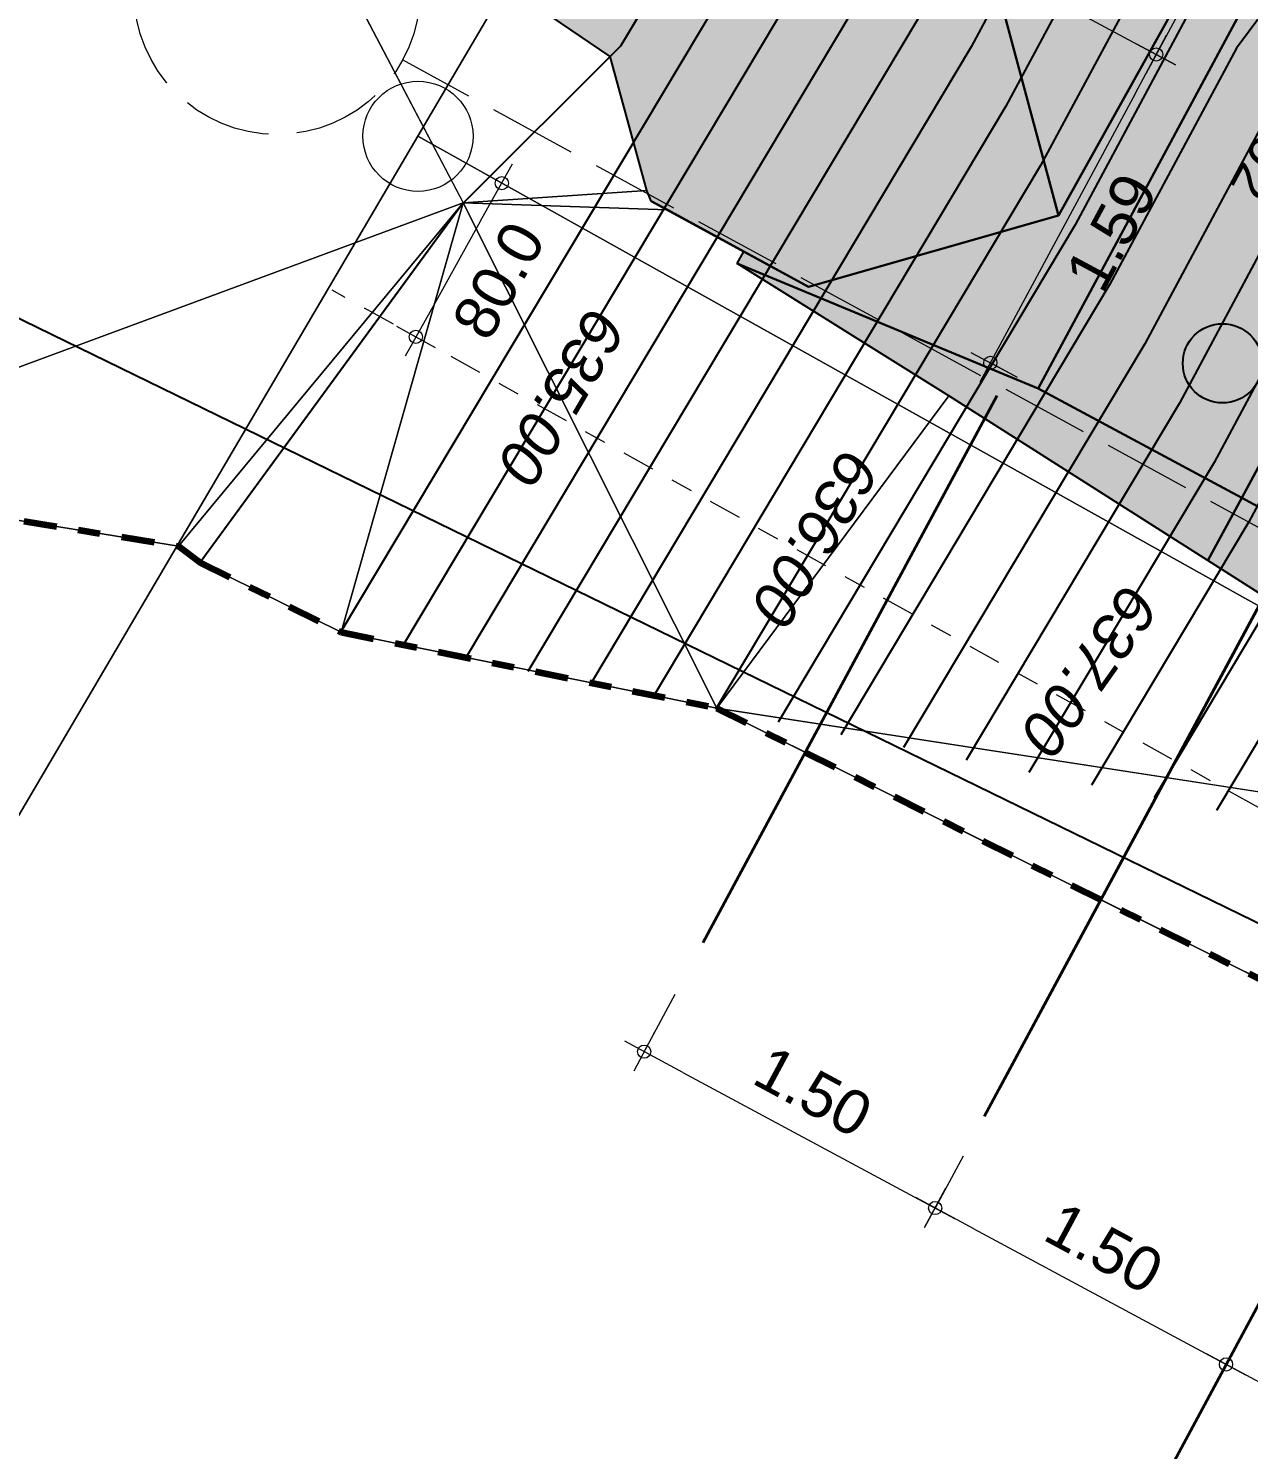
# Model space of a CAD drawing. Header units: metres. Extents: x 2711799 to 2711985, y 1236908 to 1237087.
# Drawn here: x 2711904.52 to 2711910.06, y 1237001.93 to 1237008.38 of the extents above; entities that cross this region are included whole.
import ezdxf

# ---------------------------------------------------------------- set-up
doc = ezdxf.new("R2010")
doc.units = ezdxf.units.M
doc.header["$PDMODE"] = 2
doc.header["$PDSIZE"] = -2
for name, pattern in [('ALL_S25', [0.53, 0.4, -0.13]), ('AUSGEZOGEN', [0]), ('PUNKT2_S9', [0.35, 0.15, -0.1, 0, -0.1])]:
    doc.linetypes.add(name, pattern=pattern)
doc.layers.add('000_TEDA_Konstruktion_1', color=6, linetype='Continuous', plot=False)
for name, color, linetype, lineweight in [('XR$1$STANDARD_1', 7, 'AUSGEZOGEN', 13), ('XR$12$STANDARD_1', 7, 'AUSGEZOGEN', 13), ('XR$5$Fuellflaeche', 7, 'AUSGEZOGEN', 25), ('XR$5$Vermassung Details', 7, 'AUSGEZOGEN', 18), ('XR$6$Betonierfugen', 7, 'AUSGEZOGEN', 25), ('XR$6$STANDARD_1', 7, 'AUSGEZOGEN', 13), ('XR$6$Vermassung Decke', 7, 'AUSGEZOGEN', 18), ('XR$8$STANDARD_1', 7, 'AUSGEZOGEN', 13)]:
    doc.layers.add(name, color=color, linetype=linetype, lineweight=lineweight)
for name, color, linetype in [('XR$3$S00_Schraffuren Bauteilschraffuren', 7, 'AUSGEZOGEN'), ('XR$3$V02_Raumstempel', 7, 'AUSGEZOGEN'), ('XR$3$V10_Achsen', 7, 'AUSGEZOGEN'), ('XR$4$E21_Stützen', 7, 'AUSGEZOGEN'), ('XR$4$E42_Aussendämmung', 7, 'AUSGEZOGEN'), ('XR$4$M61_Mobiliar', 7, 'AUSGEZOGEN')]:
    doc.layers.add(name, color=color, linetype=linetype)
doc.styles.add('ARIAL', font='arial.ttf')
doc.dimstyles.new('DIMSTYLE_4', dxfattribs={"dimtxt": 0.2, "dimasz": 0.2, "dimexe": 0, "dimexo": 0, "dimgap": 0.1, "dimtad": 2, "dimdec": 1, "dimlfac": 100, "dimrnd": 0.5, "dimzin": 4, "dimdsep": 46, "dimtxsty": 'ARIAL', "dimblk1": 'ALL_ML_KREIS', "dimblk2": 'ALL_ML_KREIS', "dimsah": 1, "dimcen": 0, "dimclrd": 7, "dimclre": 7, "dimclrt": 7, "dimadec": 0, "dimazin": 0, "dimtfac": 1, "dimtdec": 0, "dimtix": 1, "dimtmove": 2, "dimatfit": 3, "dimfxl": 0, "dimtzin": 0, "dimlwd": 0, "dimlwe": 18, "dimarcsym": 0})
doc.dimstyles.new('DIMSTYLE_6', dxfattribs={"dimtxt": 0.2, "dimasz": 0.2, "dimexe": 0, "dimexo": 0, "dimgap": 0.1, "dimtad": 2, "dimrnd": 0.005, "dimzin": 4, "dimdsep": 46, "dimtxsty": 'ARIAL', "dimblk1": 'ALL_ML_KREIS', "dimblk2": 'ALL_ML_KREIS', "dimsah": 1, "dimcen": 0, "dimclrd": 7, "dimclre": 7, "dimclrt": 7, "dimadec": 0, "dimazin": 0, "dimtfac": 1, "dimtdec": 0, "dimtix": 1, "dimtmove": 2, "dimatfit": 3, "dimfxl": 0, "dimtzin": 0, "dimlwd": 0, "dimlwe": 18, "dimarcsym": 0})

# ---------------------------------------------------------------- blocks, each defined once
blk = doc.blocks.new('COMPLEXOBJECT_0')
at = {"layer": 'XR$1$STANDARD_1', "color": 7, "linetype": 'AUSGEZOGEN', "lineweight": 13, "transparency": 33554687}
for points, invisible_edges in [([(46.6739, 7.5108, -1.3266), (20.6477, 30.5331, -1.3266), (46.7664, 4.4497, -1.3266)], 3), ([(46.7664, 4.4497, -1.3266), (20.6477, 30.5331, -1.3266), (47.2711, 2.7839, -1.3266)], 3), ([(47.2711, 2.7839, -1.3266), (20.6477, 30.5331, -1.3266), (47.2944, 2.0702, -1.3266)], 3), ([(47.2944, 2.0702, -1.3266), (20.6477, 30.5331, -1.3266), (47.276, 1.9483, -1.3266)], 3), ([(47.276, 1.9483, -1.3266), (20.6477, 30.5331, -1.3266), (47.951, 0, -1.3266)], 3), ([(47.951, 0, -1.3266), (20.6477, 30.5331, -1.3266), (35.4227, 0.3852, -1.3266)], 3), ([(45.1626, 6.6581, 4.6335), (45.6839, 7.5108, 5.2734), (46.7664, 4.4497, 3.0734)], 12), ([(45.1203, 6.0965, 4.2219), (45.1626, 6.6581, 4.6335), (45.0183, 4.705, 3.2023)], 2), ([(46.7664, 4.4497, 3.0734), (45.0183, 4.705, 3.2023), (45.1626, 6.6581, 4.6335)], 14), ([(45.0183, 4.705, 3.2023), (46.7664, 4.4497, 3.0734), (44.9446, 3.5753, 2.4651)], 2), ([(44.9446, 3.5753, 2.4651), (46.7664, 4.4497, 3.0734), (45.2918, 2.3481, 1.6734)], 13), ([(44.8822, 3.5761, 2.4643), (44.9446, 3.5753, 2.4651), (44.8796, 3.1803, 2.2065)], 2), ([(45.2918, 2.3481, 1.6734), (44.8796, 3.1803, 2.2065), (44.9446, 3.5753, 2.4651)], 14), ([(44.3298, 2.0516, 1.6295), (45.2918, 2.3481, 1.6734), (44.39, 2.6213, 1.6734)], 1), ([(45.2918, 2.3481, 1.6734), (44.3298, 2.0516, 1.6295), (43.7886, 0.128, 1.4734)], 3), ([(47.951, 0, -1.3266), (35.4227, 0.3852, -1.3266), (43.7886, 0.128, 1.4734)], 14), ([(43.7886, 0.128, 1.4734), (47.951, 0, 1.5132), (47.951, 0, -1.3266)], 12)]:
    blk.add_3dface(points, dxfattribs=dict(at, invisible_edges=invisible_edges))
for points in [[(46.6739, 7.5108, 5.2734), (46.7664, 4.4497, 3.0734), (45.6839, 7.5108, 5.2734)], [(46.6739, 7.5108, 5.2734), (46.6739, 7.5108, -1.3266), (46.7664, 4.4497, -1.3266), (46.7664, 4.4497, 3.0734)], [(46.7664, 4.4497, 3.0734), (47.2711, 2.7839, 1.8734), (45.2918, 2.3481, 1.6734)], [(46.7664, 4.4497, 3.0734), (46.7664, 4.4497, -1.3266), (47.2711, 2.7839, -1.3266), (47.2711, 2.7839, 1.8734)], [(45.2918, 2.3481, 1.6734), (44.8471, 3.0568, 2.1181), (44.8791, 3.0968, 2.1488), (44.8796, 3.1803, 2.2065)], [(45.2918, 2.3481, 1.6734), (44.39, 2.6213, 1.6734), (44.8471, 3.0568, 2.1181)], [(47.2711, 2.7839, 1.8734), (47.2944, 2.0702, 1.6734), (45.2918, 2.3481, 1.6734)], [(47.2711, 2.7839, 1.8734), (47.2711, 2.7839, -1.3266), (47.2944, 2.0702, -1.3266), (47.2944, 2.0702, 1.6734)], [(47.951, 0, 1.5132), (43.7886, 0.128, 1.4734), (45.2918, 2.3481, 1.6734)], [(47.276, 1.9483, 1.5656), (47.951, 0, 1.5132), (45.2918, 2.3481, 1.6734)], [(47.2944, 2.0702, 1.6734), (47.276, 1.9483, 1.5656), (45.2918, 2.3481, 1.6734)], [(47.2944, 2.0702, 1.6734), (47.2944, 2.0702, -1.3266), (47.276, 1.9483, -1.3266), (47.276, 1.9483, 1.5656)], [(47.276, 1.9483, 1.5656), (47.276, 1.9483, -1.3266), (47.951, 0, -1.3266), (47.951, 0, 1.5132)]]:
    blk.add_3dface(points, dxfattribs=at)
blk = doc.blocks.new('COMPLEXOBJECT_52')
at = {"layer": 'XR$1$STANDARD_1', "color": 254, "linetype": 'AUSGEZOGEN', "lineweight": 25, "transparency": 33554687, "invisible_edges": 2}
blk.add_3dface([(44.7974, 6.097, 0.9934), (40.1674, 6.097, 0.9934), (44.7974, 10.297, 0.9094)], dxfattribs=at)
blk = doc.blocks.new('COMPLEXOBJECT_54')
at = {"layer": 'XR$1$STANDARD_1', "color": 131, "linetype": 'AUSGEZOGEN', "lineweight": 25, "transparency": 33554687}
for points, invisible_edges in [([(44.7974, 6.097, 0.9934), (44.7974, 10.297, 0.9094), (45.1626, 6.6581, 4.6335)], 14), ([(45.1626, 6.6581, 4.6335), (44.7974, 10.297, 0.9094), (45.2283, 7.5102, 5.2734)], 3), ([(45.2283, 7.5102, 5.2734), (44.7974, 10.297, 0.9094), (45.243, 7.8134, 5.4152)], 3), ([(45.243, 7.8134, 5.4152), (44.7974, 10.297, 0.9094), (45.3017, 9.7918, 5.962)], 13), ([(45.3017, 9.7918, 5.962), (45.2776, 8.9413, 5.7384), (45.243, 7.8134, 5.4152)], 12), ([(45.1203, 6.0965, 4.2219), (44.7974, 6.097, 0.9934), (45.1626, 6.6581, 4.6335)], 2)]:
    blk.add_3dface(points, dxfattribs=dict(at, invisible_edges=invisible_edges))
blk = doc.blocks.new('COMPLEXOBJECT_60')
at = {"layer": 'XR$1$STANDARD_1', "color": 252, "linetype": 'AUSGEZOGEN', "lineweight": 25, "transparency": 33554687}
for points, invisible_edges in [([(40.1674, 5.2419, 0.9934), (40.1674, 6.097, 0.9934), (40.1997, 5.047, 0.9934)], 2), ([(44.7974, 5.047, 0.9934), (40.1997, 5.047, 0.9934), (40.1674, 6.097, 0.9934)], 14), ([(40.1674, 6.097, 0.9934), (44.7974, 6.097, 0.9934), (44.7974, 5.047, 0.9934)], 12)]:
    blk.add_3dface(points, dxfattribs=dict(at, invisible_edges=invisible_edges))
blk = doc.blocks.new('COMPLEXOBJECT_64')
at = {"layer": 'XR$1$STANDARD_1', "color": 131, "linetype": 'AUSGEZOGEN', "lineweight": 25, "transparency": 33554687}
for points, invisible_edges in [([(44.7974, 5.047, 0.9934), (44.7974, 6.097, 0.9934), (45.1203, 6.0965, 4.2219)], 12), ([(45.1203, 6.0965, 4.2219), (45.0183, 4.705, 3.2023), (44.7974, 5.047, 0.9934)], 14), ([(44.9446, 3.5753, 2.4651), (44.7974, 5.047, 0.9934), (45.0183, 4.705, 3.2023)], 2)]:
    blk.add_3dface(points, dxfattribs=dict(at, invisible_edges=invisible_edges))
blk = doc.blocks.new('COMPLEXOBJECT_71')
at = {"layer": 'XR$1$STANDARD_1', "color": 31, "linetype": 'AUSGEZOGEN', "lineweight": 25, "transparency": 33554687}
for points, invisible_edges in [([(40.2526, 5.0021, 1.0383), (40.1997, 5.047, 0.9934), (40.4142, 4.9037, 1.1368)], 2), ([(40.1997, 5.047, 0.9934), (44.7974, 5.047, 0.9934), (40.4142, 4.9037, 1.1368)], 14), ([(40.4142, 4.9037, 1.1368), (44.7974, 5.047, 0.9934), (40.548, 4.8489, 1.1915)], 3), ([(40.548, 4.8489, 1.1915), (44.7974, 5.047, 0.9934), (40.7114, 4.8106, 1.2298)], 3), ([(40.7114, 4.8106, 1.2298), (44.7974, 5.047, 0.9934), (40.7472, 4.8069, 1.2335)], 3), ([(40.7472, 4.8069, 1.2335), (44.7974, 5.047, 0.9934), (44.0609, 4.7565, 1.2839)], 3), ([(44.0609, 4.7565, 1.2839), (44.7974, 5.047, 0.9934), (44.8843, 3.9094, 2.1311)], 3), ([(44.8843, 3.9094, 2.1311), (44.7974, 5.047, 0.9934), (44.9446, 3.5753, 2.4651)], 13), ([(44.9446, 3.5753, 2.4651), (44.8822, 3.5761, 2.4643), (44.8843, 3.9094, 2.1311)], 12)]:
    blk.add_3dface(points, dxfattribs=dict(at, invisible_edges=invisible_edges))
blk = doc.blocks.new('COMPLEXOBJECT_94')
at = {"layer": 'XR$1$STANDARD_1', "color": 31, "linetype": 'AUSGEZOGEN', "lineweight": 25, "transparency": 33554687}
for points, invisible_edges in [([(44.8791, 3.0968, 2.1488), (43.2072, 3.9516, 0.4534), (44.0609, 4.7565, 1.2839)], 13), ([(44.0609, 4.7565, 1.2839), (44.8843, 3.9094, 2.1311), (44.8791, 3.0968, 2.1488)], 12), ([(43.1544, 2.09, 0.4534), (43.2072, 3.9516, 0.4534), (44.39, 2.6213, 1.6734)], 14), ([(44.39, 2.6213, 1.6734), (43.2072, 3.9516, 0.4534), (44.8471, 3.0568, 2.1181)], 3), ([(44.8471, 3.0568, 2.1181), (43.2072, 3.9516, 0.4534), (44.8791, 3.0968, 2.1488)], 3), ([(44.3298, 2.0516, 1.6295), (43.1544, 2.09, 0.4534), (44.39, 2.6213, 1.6734)], 2)]:
    blk.add_3dface(points, dxfattribs=dict(at, invisible_edges=invisible_edges))
blk = doc.blocks.new('Baugrube_$F38', base_point=(0, 0, -1.3266))
at = {"layer": 'XR$1$STANDARD_1', "color": 7, "linetype": 'PUNKT2_S9', "lineweight": 100, "transparency": 33554687}
blk.add_polyline3d([(25.4286, 1.3625, -1.3266), (31.2208, 0.5698, -1.3266), (35.4227, 0.3852, -1.3266), (47.951, 0, -1.3266), (47.276, 1.9483, -1.3266), (47.2944, 2.0702, -1.3266), (47.2711, 2.7839, -1.3266), (46.7664, 4.4497, -1.3266), (46.6739, 7.5108, -1.3266), (46.7775, 7.6803, -1.3266), (46.6485, 9.3572, -1.3266), (46.7418, 13.0472, -1.3266), (46.0652, 18.8045, -1.3266), (47.0552, 18.8045, -1.3266), (47.7822, 30.121, -1.3266), (46.461, 32.103, -1.3266), (40.1636, 32.124, -1.3266)], dxfattribs=at)
at = {"layer": 'XR$1$STANDARD_1', "color": 31, "linetype": 'AUSGEZOGEN', "lineweight": 25, "transparency": 33554687}
blk.add_3dface([(40.6549, 4.0293, 0.4534), (40.7472, 4.8069, 1.2335), (44.0609, 4.7565, 1.2839), (43.2072, 3.9516, 0.4534)], dxfattribs=at)
at = {"layer": 'XR$1$STANDARD_1', "color": 117, "linetype": 'AUSGEZOGEN', "lineweight": 25, "transparency": 33554687}
blk.add_3dface([(44.8843, 3.9094, 2.1311), (44.8822, 3.5761, 2.4643), (44.8796, 3.1803, 2.2065), (44.8791, 3.0968, 2.1488)], dxfattribs=at)
at = {"layer": 'XR$1$STANDARD_1', "color": 7, "linetype": 'AUSGEZOGEN', "lineweight": 13, "transparency": 33554687}
blk.add_blockref('COMPLEXOBJECT_0', (0, 0), dxfattribs=at)
at = {"layer": 'XR$1$STANDARD_1', "color": 254, "linetype": 'AUSGEZOGEN', "lineweight": 13, "transparency": 33554687}
blk.add_blockref('COMPLEXOBJECT_52', (0, 0), dxfattribs=at)
at = {"layer": 'XR$1$STANDARD_1', "color": 131, "linetype": 'AUSGEZOGEN', "lineweight": 13, "transparency": 33554687}
for name in ['COMPLEXOBJECT_54', 'COMPLEXOBJECT_64']:
    blk.add_blockref(name, (0, 0), dxfattribs=at)
at = {"layer": 'XR$1$STANDARD_1', "color": 252, "linetype": 'AUSGEZOGEN', "lineweight": 13, "transparency": 33554687}
blk.add_blockref('COMPLEXOBJECT_60', (0, 0), dxfattribs=at)
at = {"layer": 'XR$1$STANDARD_1', "color": 31, "linetype": 'AUSGEZOGEN', "lineweight": 13, "transparency": 33554687}
for name in ['COMPLEXOBJECT_71', 'COMPLEXOBJECT_94']:
    blk.add_blockref(name, (0, 0), dxfattribs=at)
blk = doc.blocks.new('Baugrube_$F39', base_point=(0, 0, -1.3266))
at = {"layer": 'XR$1$STANDARD_1', "linetype": 'AUSGEZOGEN', "lineweight": 25, "transparency": 33554687}
h = blk.add_hatch(color=254, dxfattribs=at)
h.paths.add_polyline_path([(29.2074, 9.0382), (34.5775, 14.3029), (34.5775, 14.227), (45.2474, 14.227), (45.2474, 14.597), (45.5974, 14.597), (45.5974, 10.297), (44.7974, 10.297), (44.7974, 6.097), (40.1674, 6.097), (40.1617, 6.3813), (39.8117, 6.3813), (39.799, 7.0186), (38.949, 7.0186), (38.9127, 8.8323), (32.9627, 8.8323), (32.9586, 9.0382)], flags=16)
h.paths.add_polyline_path([(35.9616, 12.8978), (35.9461, 9.0006), (39.8588, 9.0006), (39.8432, 12.8978)])
h.paths.add_polyline_path([(43.0074, 12.0871), (42.9994, 10.099), (44.1454, 10.099), (44.142, 10.9524), (45.342, 10.9524), (45.3375, 12.0871)])
for color, points in [(131, [(44.7974, 10.297), (45.3017, 9.7918), (45.2776, 8.9413), (45.243, 7.8134), (45.2283, 7.5102), (45.1626, 6.6581), (45.1203, 6.0965), (44.7974, 6.097)]), (252, [(44.7974, 6.097), (44.7974, 5.047), (40.1997, 5.047), (40.1674, 5.2419), (40.1674, 6.097)]), (131, [(44.7974, 6.097), (45.1203, 6.0965), (45.0183, 4.705), (44.9446, 3.5753), (44.7974, 5.047)]), (31, [(44.7974, 5.047), (44.9446, 3.5753), (44.8822, 3.5761), (44.8843, 3.9094), (44.0609, 4.7565), (40.7472, 4.8069), (40.7114, 4.8106), (40.548, 4.8489), (40.4142, 4.9037), (40.2526, 5.0021), (40.1997, 5.047)]), (31, [(40.6549, 4.0293), (40.7472, 4.8069), (44.0609, 4.7565), (43.2072, 3.9516)]), (31, [(43.2072, 3.9516), (44.0609, 4.7565), (44.8843, 3.9094), (44.8791, 3.0968), (44.8471, 3.0568), (44.39, 2.6213), (44.3298, 2.0516), (43.1544, 2.09)])]:
    blk.add_hatch(color=color, dxfattribs=at).paths.add_polyline_path(points, flags=16)
at = {"layer": 'XR$1$STANDARD_1', "color": 7, "linetype": 'AUSGEZOGEN', "lineweight": 13, "transparency": 33554687}
for points in [[(29.2074, 9.0382), (34.5775, 14.3029), (34.5775, 14.227), (45.2474, 14.227), (45.2474, 14.597), (45.5974, 14.597), (45.5974, 10.297), (44.7974, 10.297), (44.7974, 6.097), (40.1674, 6.097), (40.1617, 6.3813), (39.8117, 6.3813), (39.799, 7.0186), (38.949, 7.0186), (38.9127, 8.8323), (32.9627, 8.8323), (32.9586, 9.0382), (29.2074, 9.0382)], [(44.7974, 10.297), (45.3017, 9.7918), (45.2776, 8.9413), (45.243, 7.8134), (45.2283, 7.5102), (45.1626, 6.6581), (45.1203, 6.0965), (44.7974, 6.097), (44.7974, 10.297)], [(44.7974, 6.097), (44.7974, 5.047), (40.1997, 5.047), (40.1674, 5.2419), (40.1674, 6.097), (44.7974, 6.097)], [(44.7974, 6.097), (45.1203, 6.0965), (45.0183, 4.705), (44.9446, 3.5753), (44.7974, 5.047), (44.7974, 6.097)], [(44.7974, 5.047), (44.9446, 3.5753), (44.8822, 3.5761), (44.8843, 3.9094), (44.0609, 4.7565), (40.7472, 4.8069), (40.7114, 4.8106), (40.548, 4.8489), (40.4142, 4.9037), (40.2526, 5.0021), (40.1997, 5.047), (44.7974, 5.047)], [(40.6549, 4.0293), (40.7472, 4.8069), (44.0609, 4.7565), (43.2072, 3.9516), (40.6549, 4.0293)], [(43.2072, 3.9516), (44.0609, 4.7565), (44.8843, 3.9094), (44.8791, 3.0968), (44.8471, 3.0568), (44.39, 2.6213), (44.3298, 2.0516), (43.1544, 2.09), (43.2072, 3.9516)]]:
    blk.add_lwpolyline(points, close=True, dxfattribs=at)
blk = doc.blocks.new('NSY100')
at = {"color": 0, "linetype": 'ByBlock', "lineweight": -2}
for p, q in [((-0.05, 0), (0.05, 0)), ((0, 0.05), (0, -0.05))]:
    blk.add_line(p, q, dxfattribs=at)
blk = doc.blocks.new('SYMBOL_22')
at = {"layer": 'XR$6$STANDARD_1', "color": 7, "linetype": 'AUSGEZOGEN', "lineweight": 25, "transparency": 33554687, "xscale": 0.009999999237060605, "yscale": 0.009999999237060605, "zscale": 0.009999999237060605, "rotation": 45}
blk.add_blockref('NSY100', (20.9062, -10.101, -6.13), dxfattribs=at)
at = {"layer": 'XR$6$STANDARD_1', "color": 7, "linetype": 'AUSGEZOGEN', "lineweight": 25, "transparency": 33554687, "insert": (17.9892, -10.8267), "char_height": 0.18, "width": 1.78956, "attachment_point": 7, "style": 'ARIAL'}
blk.add_mtext('OK M. =633.92', dxfattribs=at)
blk = doc.blocks.new('ALL_ML_KREIS')
at = {"color": 0, "linetype": 'ByBlock', "lineweight": -2}
for p, q in [((0, -0.5), (0, 0.5)), ((-1, 0), (0.5, 0))]:
    blk.add_line(p, q, dxfattribs=at)
blk.add_circle((0, 0), 0.15, dxfattribs=at)
blk = doc.blocks.new('*D1422')
at = {"layer": 'DEFPOINTS', "color": 0, "transparency": 16777216}
for p in [(2711906.6695, 1237007.6794), (2711906.2794, 1237006.981), (2711906.2794, 1237006.981)]:
    blk.add_point(p, dxfattribs=at)
at = {"layer": 'XR$6$Vermassung Decke', "color": 7, "lineweight": 0, "transparency": 16777216}
blk.add_line((2711906.572, 1237007.5048), (2711906.3769, 1237007.1556), dxfattribs=at)
at = {"layer": 'XR$6$Vermassung Decke', "color": 7, "lineweight": 0, "transparency": 16777216, "xscale": 0.2, "yscale": 0.2, "zscale": 0.2}
for p, rotation in [((2711906.6695, 1237007.6794), 60.80786167123736), ((2711906.2794, 1237006.981), 240.8078616712374)]:
    blk.add_blockref('ALL_ML_KREIS', p, dxfattribs=dict(at, rotation=rotation))
at = {"layer": 'XR$6$Vermassung Decke', "color": 7, "lineweight": 18, "transparency": 16777216, "insert": (2711906.6556, 1237007.2373), "char_height": 0.2, "width": 0.666667, "attachment_point": 5, "rotation": 60.80786, "style": 'ARIAL'}
blk.add_mtext('80.0', dxfattribs=at)
blk = doc.blocks.new('*D1359')
at = {"layer": 'DEFPOINTS', "color": 0, "transparency": 16777216}
for p in [(2711907.4553, 1237003.994), (2711908.7641, 1237003.2605), (2711908.6372, 1237003.0246)]:
    blk.add_point(p, dxfattribs=at)
at = {"layer": 'XR$6$Vermassung Decke', "color": 7, "lineweight": 18, "transparency": 16777216}
for p, q in [((2711907.4553, 1237003.994), (2711907.3161, 1237003.7349)), ((2711908.7641, 1237003.2605), (2711908.6372, 1237003.0246))]:
    blk.add_line(p, q, dxfattribs=at)
at = {"layer": 'XR$6$Vermassung Decke', "color": 7, "lineweight": 0, "transparency": 16777216}
blk.add_line((2711907.4922, 1237003.6402), (2711908.4611, 1237003.1193), dxfattribs=at)
at = {"layer": 'XR$6$Vermassung Decke', "color": 7, "lineweight": 0, "transparency": 16777216, "xscale": 0.2, "yscale": 0.2, "zscale": 0.2}
for p, rotation in [((2711907.3161, 1237003.7349), 151.7356834027459), ((2711908.6372, 1237003.0246), 331.7356834027458)]:
    blk.add_blockref('ALL_ML_KREIS', p, dxfattribs=dict(at, rotation=rotation))
at = {"layer": 'XR$6$Vermassung Decke', "color": 7, "lineweight": 18, "transparency": 16777216, "insert": (2711908.0838, 1237003.553), "char_height": 0.2, "width": 0.666667, "attachment_point": 5, "rotation": 331.73568, "style": 'ARIAL'}
blk.add_mtext('1.50', dxfattribs=at)
blk = doc.blocks.new('*D1360')
at = {"layer": 'DEFPOINTS', "color": 0, "transparency": 16777216}
for p in [(2711908.7641, 1237003.2605), (2711909.9584, 1237002.3143), (2711909.9584, 1237002.3143)]:
    blk.add_point(p, dxfattribs=at)
at = {"layer": 'XR$6$Vermassung Decke', "color": 7, "lineweight": 18, "transparency": 16777216}
blk.add_line((2711908.7641, 1237003.2605), (2711908.6372, 1237003.0246), dxfattribs=at)
at = {"layer": 'XR$6$Vermassung Decke', "color": 7, "lineweight": 0, "transparency": 16777216}
blk.add_line((2711908.8134, 1237002.9299), (2711909.7822, 1237002.409), dxfattribs=at)
at = {"layer": 'XR$6$Vermassung Decke', "color": 7, "lineweight": 0, "transparency": 16777216, "xscale": 0.2, "yscale": 0.2, "zscale": 0.2}
for p, rotation in [((2711908.6372, 1237003.0246), 151.7356834027459), ((2711909.9584, 1237002.3143), 331.7356834027458)]:
    blk.add_blockref('ALL_ML_KREIS', p, dxfattribs=dict(at, rotation=rotation))
at = {"layer": 'XR$6$Vermassung Decke', "color": 7, "lineweight": 18, "transparency": 16777216, "insert": (2711909.405, 1237002.8427), "char_height": 0.2, "width": 0.666667, "attachment_point": 5, "rotation": 331.73568, "style": 'ARIAL'}
blk.add_mtext('1.50', dxfattribs=at)
blk = doc.blocks.new('*D1361')
at = {"layer": 'DEFPOINTS', "color": 0, "transparency": 16777216}
for p in [(2711909.9584, 1237002.3143), (2711911.2795, 1237001.6039), (2711911.2795, 1237001.6039)]:
    blk.add_point(p, dxfattribs=at)
at = {"layer": 'XR$6$Vermassung Decke', "color": 7, "lineweight": 0, "transparency": 16777216}
blk.add_line((2711910.1345, 1237002.2195), (2711911.1034, 1237001.6986), dxfattribs=at)
at = {"layer": 'XR$6$Vermassung Decke', "color": 7, "lineweight": 0, "transparency": 16777216, "xscale": 0.2, "yscale": 0.2, "zscale": 0.2}
for p, rotation in [((2711909.9584, 1237002.3143), 151.7356834027459), ((2711911.2795, 1237001.6039), 331.7356834027458)]:
    blk.add_blockref('ALL_ML_KREIS', p, dxfattribs=dict(at, rotation=rotation))
at = {"layer": 'XR$6$Vermassung Decke', "color": 7, "lineweight": 18, "transparency": 16777216, "insert": (2711910.7261, 1237002.1324), "char_height": 0.2, "width": 0.666667, "attachment_point": 5, "rotation": 331.73568, "style": 'ARIAL'}
blk.add_mtext('1.50', dxfattribs=at)
blk = doc.blocks.new('*D1378')
at = {"layer": 'DEFPOINTS', "color": 0, "transparency": 16777216}
for p in [(2711911.5069, 1237011.3249), (2711909.0081, 1237008.6041), (2711909.6413, 1237008.2636)]:
    blk.add_point(p, dxfattribs=at)
at = {"layer": 'XR$6$Vermassung Decke', "color": 7, "lineweight": 18, "transparency": 16777216}
for p, q in [((2711911.5069, 1237011.3249), (2711911.3365, 1237011.4166)), ((2711909.0081, 1237008.6041), (2711909.6413, 1237008.2636))]:
    blk.add_line(p, q, dxfattribs=at)
at = {"layer": 'XR$6$Vermassung Decke', "color": 7, "lineweight": 0, "transparency": 16777216}
blk.add_line((2711911.2418, 1237011.2404), (2711909.7361, 1237008.4398), dxfattribs=at)
at = {"layer": 'XR$6$Vermassung Decke', "color": 7, "lineweight": 0, "transparency": 16777216, "xscale": 0.2, "yscale": 0.2, "zscale": 0.2}
for p, rotation in [((2711911.3365, 1237011.4166), 61.73568339642876), ((2711909.6413, 1237008.2636), 241.7356833964287)]:
    blk.add_blockref('ALL_ML_KREIS', p, dxfattribs=dict(at, rotation=rotation))
at = {"layer": 'XR$6$Vermassung Decke', "color": 7, "lineweight": 18, "transparency": 16777216, "insert": (2711910.6626, 1237009.7332), "char_height": 0.2, "width": 0.666667, "attachment_point": 5, "rotation": 61.73568, "style": 'ARIAL'}
blk.add_mtext('3.58', dxfattribs=at)
blk = doc.blocks.new('*D1379')
at = {"layer": 'DEFPOINTS', "color": 0, "transparency": 16777216}
for p in [(2711909.0081, 1237008.6041), (2711908.8883, 1237006.863), (2711909.012, 1237006.7965)]:
    blk.add_point(p, dxfattribs=at)
at = {"layer": 'XR$6$Vermassung Decke', "color": 7, "lineweight": 18, "transparency": 16777216}
for p, q in [((2711909.0081, 1237008.6041), (2711909.6413, 1237008.2636)), ((2711909.012, 1237006.7965), (2711908.8883, 1237006.863))]:
    blk.add_line(p, q, dxfattribs=at)
at = {"layer": 'XR$6$Vermassung Decke', "color": 7, "lineweight": 0, "transparency": 16777216}
blk.add_line((2711909.5466, 1237008.0874), (2711908.983, 1237007.0391), dxfattribs=at)
at = {"layer": 'XR$6$Vermassung Decke', "color": 7, "lineweight": 0, "transparency": 16777216, "xscale": 0.2, "yscale": 0.2, "zscale": 0.2}
for p, rotation in [((2711909.6413, 1237008.2636), 61.73568339642876), ((2711908.8883, 1237006.863), 241.7356833964287)]:
    blk.add_blockref('ALL_ML_KREIS', p, dxfattribs=dict(at, rotation=rotation))
at = {"layer": 'XR$6$Vermassung Decke', "color": 7, "lineweight": 18, "transparency": 16777216, "insert": (2711909.4384, 1237007.4565), "char_height": 0.2, "width": 0.666667, "attachment_point": 5, "rotation": 61.73568, "style": 'ARIAL'}
blk.add_mtext('1.59', dxfattribs=at)

msp = doc.modelspace()

# ---------------------------------------------------------------- hatches: boundary and pattern name
at = {"layer": 'XR$5$Fuellflaeche', "transparency": 33554687}
msp.add_hatch(color=4, dxfattribs=at).paths.add_polyline_path([(2711910.009, 1237006.6936), (2711910.037, 1237006.7077), (2711910.0621, 1237006.7265), (2711910.0836, 1237006.7493), (2711910.1008, 1237006.7756), (2711910.1132, 1237006.8044), (2711910.1204, 1237006.8349), (2711910.1222, 1237006.8663), (2711910.1185, 1237006.8974), (2711910.1095, 1237006.9275), (2711910.0954, 1237006.9555), (2711910.0766, 1237006.9806), (2711910.0538, 1237007.0021), (2711910.0275, 1237007.0194), (2711909.9987, 1237007.0318), (2711909.9682, 1237007.039), (2711909.9369, 1237007.0407), (2711909.9057, 1237007.0371), (2711909.8756, 1237007.028), (2711909.8476, 1237007.0139), (2711909.8225, 1237006.9951), (2711909.801, 1237006.9723), (2711909.7838, 1237006.9461), (2711909.7714, 1237006.9172), (2711909.7642, 1237006.8867), (2711909.7624, 1237006.8554), (2711909.7661, 1237006.8242), (2711909.7751, 1237006.7942), (2711909.7892, 1237006.7661), (2711909.808, 1237006.741), (2711909.8308, 1237006.7195), (2711909.8571, 1237006.7023), (2711909.8859, 1237006.6899), (2711909.9164, 1237006.6827), (2711909.9478, 1237006.6809), (2711909.9789, 1237006.6846)])

# ---------------------------------------------------------------- linework, layer by layer
at = {"layer": '000_TEDA_Konstruktion_1'}
msp.add_line((2711930.531, 1236994.348, 640.05), (2711894.7806, 1237011.7959, 640.05), dxfattribs=at)
at = {"layer": 'XR$12$STANDARD_1', "color": 35, "linetype": 'ALL_S25', "lineweight": 18, "transparency": 33554687}
msp.add_line((2711913.0317, 1237004.5172, 640.05), (2711906.2193, 1237008.2385, 640.05), dxfattribs=at)
msp.add_circle((2711905.6488, 1237008.5501, 640.05), 0.65, dxfattribs=at)
at = {"layer": 'XR$3$V02_Raumstempel', "transparency": 33554687}
for points in [[(2711920.3963, 1237024.335, 636), (2711919.1519, 1237022.5457, 636), (2711917.7428, 1237020.866, 636), (2711916.3241, 1237018.7569, 636), (2711914.8917, 1237016.5635, 636), (2711913.7051, 1237014.9983, 636), (2711912.4651, 1237013.0423, 636), (2711912.0286, 1237012.4259, 636), (2711910.5637, 1237009.9385, 636), (2711909.565, 1237008.5967, 636), (2711909.1162, 1237007.7593, 636), (2711907.6407, 1237005.2887, 636)], [(2711918.4652, 1237024.175, 635), (2711916.1481, 1237021.413, 635), (2711915.6711, 1237020.7039, 635), (2711913.3887, 1237017.209, 635), (2711913.022, 1237016.7252, 635), (2711911.1184, 1237013.7225, 635), (2711910.9804, 1237013.5275, 635), (2711908.7611, 1237009.7593, 635), (2711908.4625, 1237009.3581, 635), (2711908.3283, 1237009.1078, 635), (2711906.2188, 1237005.5757, 635)], [(2711921.8622, 1237023.8261, 637), (2711919.8386, 1237020.9163, 637), (2711919.3375, 1237020.3189, 637), (2711916.9771, 1237016.8099, 637), (2711916.3947, 1237015.9181, 637), (2711914.3882, 1237013.2714, 637), (2711913.8117, 1237012.3621, 637), (2711913.0769, 1237011.3243, 637), (2711912.3664, 1237010.1177, 637), (2711910.6675, 1237007.8352, 637), (2711909.904, 1237006.4107, 637), (2711909.0625, 1237005.0018, 637)]]:
    msp.add_polyline3d(points, dxfattribs=at)
at = {"layer": 'XR$3$V10_Achsen', "transparency": 33554687}
for points in [[(2711918.1906, 1237024.8268, 634.6), (2711915.5102, 1237021.6318, 634.6), (2711915.4099, 1237021.4827, 634.6), (2711912.7875, 1237017.4671, 634.6), (2711912.7487, 1237017.416, 634.6), (2711910.5797, 1237013.9946, 634.6), (2711910.561, 1237013.9682, 634.6), (2711908.04, 1237009.6876, 634.6), (2711908.0215, 1237009.6627, 634.6), (2711908.0132, 1237009.6472, 634.6), (2711907.2092, 1237008.301, 634.6), (2711906.488, 1237007.5827, 634.6), (2711905.2948, 1237005.9505, 634.6)], [(2711919.5167, 1237024.6403, 635.4), (2711918.7399, 1237023.5233, 635.4), (2711916.7859, 1237021.1942, 635.4), (2711915.9323, 1237019.9251, 635.4), (2711913.9899, 1237016.9508, 635.4), (2711913.2952, 1237016.0344, 635.4), (2711911.6571, 1237013.4504, 635.4), (2711911.3997, 1237013.0869, 635.4), (2711909.4821, 1237009.831, 635.4), (2711908.9035, 1237009.0535, 635.4), (2711908.6435, 1237008.5684, 635.4), (2711906.7876, 1237005.4609, 635.4)], [(2711918.3279, 1237024.5009, 634.8), (2711915.8291, 1237021.5224, 634.8), (2711915.5405, 1237021.0933, 634.8), (2711913.0881, 1237017.338, 634.8), (2711912.8853, 1237017.0706, 634.8), (2711910.8491, 1237013.8585, 634.8), (2711910.7707, 1237013.7479, 634.8), (2711908.4006, 1237009.7235, 634.8), (2711908.242, 1237009.5104, 634.8), (2711908.1708, 1237009.3775, 634.8), (2711905.9344, 1237005.6331, 634.8)], [(2711919.8099, 1237024.5385, 635.6), (2711918.8773, 1237023.1974, 635.6), (2711917.1049, 1237021.0848, 635.6), (2711916.0629, 1237019.5357, 635.6), (2711914.2905, 1237016.8217, 635.6), (2711913.4318, 1237015.6891, 635.6), (2711911.9264, 1237013.3144, 635.6), (2711911.6093, 1237012.8666, 635.6), (2711909.8427, 1237009.8668, 635.6), (2711909.124, 1237008.9012, 635.6), (2711908.801, 1237008.2987, 635.6), (2711907.0719, 1237005.4035, 635.6)], [(2711920.1031, 1237024.4367, 635.8), (2711919.0146, 1237022.8715, 635.8), (2711917.4238, 1237020.9754, 635.8), (2711916.1935, 1237019.1463, 635.8), (2711914.5911, 1237016.6926, 635.8), (2711913.5685, 1237015.3437, 635.8), (2711912.1957, 1237013.1783, 635.8), (2711911.819, 1237012.6462, 635.8), (2711910.2032, 1237009.9027, 635.8), (2711909.3445, 1237008.7489, 635.8), (2711908.9586, 1237008.029, 635.8), (2711907.3563, 1237005.3461, 635.8)], [(2711920.6895, 1237024.2332, 636.2), (2711919.2893, 1237022.2198, 636.2), (2711918.0617, 1237020.7566, 636.2), (2711916.4547, 1237018.3675, 636.2), (2711915.1923, 1237016.4344, 636.2), (2711913.8417, 1237014.6529, 636.2), (2711912.7344, 1237012.9062, 636.2), (2711912.2383, 1237012.2056, 636.2), (2711910.9243, 1237009.9744, 636.2), (2711909.7855, 1237008.4444, 636.2), (2711909.2737, 1237007.4895, 636.2), (2711907.925, 1237005.2314, 636.2)], [(2711920.9826, 1237024.1314, 636.4), (2711919.4266, 1237021.8939, 636.4), (2711918.3806, 1237020.6472, 636.4), (2711916.5853, 1237017.9781, 636.4), (2711915.4929, 1237016.3053, 636.4), (2711913.9783, 1237014.3075, 636.4), (2711913.0037, 1237012.7702, 636.4), (2711912.448, 1237011.9852, 636.4), (2711911.2848, 1237010.0102, 636.4), (2711910.006, 1237008.2921, 636.4), (2711909.4313, 1237007.2198, 636.4), (2711908.2094, 1237005.174, 636.4)], [(2711924.7113, 1237024.0945, 637.6), (2711924.0424, 1237023.3618, 637.6), (2711924.0368, 1237023.2291, 637.6), (2711924.1054, 1237023.0806, 637.6), (2711923.8357, 1237022.9515, 637.6), (2711923.3359, 1237022.9141, 637.6), (2711923.0193, 1237022.7862, 637.6), (2711922.54, 1237022.4233, 637.6), (2711921.319, 1237020.9522, 637.6), (2711921.1164, 1237020.5388, 637.6), (2711920.3761, 1237019.5094, 637.6), (2711920.0193, 1237019.5111, 637.6), (2711919.209, 1237018.3774, 637.6), (2711917.3689, 1237015.6416, 637.6), (2711917.2965, 1237015.5308, 637.6), (2711914.7981, 1237012.2353, 637.6), (2711914.6198, 1237011.9539, 637.6), (2711913.7059, 1237010.6633, 637.6), (2711913.4479, 1237010.2253, 637.6), (2711911.329, 1237007.3783, 637.6), (2711910.3767, 1237005.6016, 637.6), (2711909.9156, 1237004.8296, 637.6)], [(2711921.2758, 1237024.0296, 636.6), (2711919.5639, 1237021.568, 636.6), (2711918.6996, 1237020.5378, 636.6), (2711916.7159, 1237017.5887, 636.6), (2711915.7935, 1237016.1763, 636.6), (2711914.115, 1237013.9622, 636.6), (2711913.2731, 1237012.6342, 636.6), (2711912.6576, 1237011.7649, 636.6), (2711911.6453, 1237010.046, 636.6), (2711910.2265, 1237008.1398, 636.6), (2711909.5889, 1237006.9501, 636.6), (2711908.4938, 1237005.1166, 636.6)], [(2711921.569, 1237023.9278, 636.8), (2711919.7013, 1237021.2422, 636.8), (2711919.0185, 1237020.4284, 636.8), (2711916.8465, 1237017.1993, 636.8), (2711916.0941, 1237016.0472, 636.8), (2711914.2516, 1237013.6168, 636.8), (2711913.5424, 1237012.4981, 636.8), (2711912.8673, 1237011.5446, 636.8), (2711912.0058, 1237010.0819, 636.8), (2711910.447, 1237007.9875, 636.8), (2711909.7464, 1237006.6804, 636.8), (2711908.7782, 1237005.0592, 636.8)], [(2711918.6026, 1237023.8491, 635.2), (2711916.467, 1237021.3036, 635.2), (2711915.8017, 1237020.3145, 635.2), (2711913.6893, 1237017.0799, 635.2), (2711913.1586, 1237016.3798, 635.2), (2711911.3877, 1237013.5865, 635.2), (2711911.19, 1237013.3072, 635.2), (2711909.1216, 1237009.7951, 635.2), (2711908.683, 1237009.2058, 635.2), (2711908.4859, 1237008.8381, 635.2), (2711906.5032, 1237005.5183, 635.2)], [(2711922.1554, 1237023.7243, 637.2), (2711919.9759, 1237020.5904, 637.2), (2711919.6564, 1237020.2095, 637.2), (2711917.1077, 1237016.4204, 637.2), (2711916.6953, 1237015.789, 637.2), (2711914.5248, 1237012.926, 637.2), (2711914.0811, 1237012.226, 637.2), (2711913.2866, 1237011.1039, 637.2), (2711912.7269, 1237010.1536, 637.2), (2711910.888, 1237007.6829, 637.2), (2711910.0616, 1237006.141, 637.2), (2711909.3469, 1237004.9444, 637.2)], [(2711922.4485, 1237023.6225, 637.4), (2711920.1133, 1237020.2645, 637.4), (2711919.9753, 1237020.1001, 637.4), (2711917.2383, 1237016.031, 637.4), (2711916.9959, 1237015.6599, 637.4), (2711914.6615, 1237012.5806, 637.4), (2711914.3504, 1237012.09, 637.4), (2711913.4963, 1237010.8836, 637.4), (2711913.0874, 1237010.1894, 637.4), (2711911.1085, 1237007.5306, 637.4), (2711910.2191, 1237005.8713, 637.4), (2711909.6313, 1237004.887, 637.4)]]:
    msp.add_polyline3d(points, dxfattribs=at)
at = {"layer": 'XR$4$E21_Stützen', "color": 12, "linetype": 'AUSGEZOGEN', "lineweight": 18, "transparency": 33554687, "elevation": 0}
msp.add_lwpolyline([(2711883.7342, 1236970.3419), (2711885.7619, 1236973.6391), (2711893.92, 1236987.019), (2711896.798, 1236991.739), (2711906.289, 1237007.892), (2711907.527, 1237009.999), (2711912.2, 1237018.128)], dxfattribs=at)
at = {"layer": 'XR$4$E42_Aussendämmung', "color": 12, "linetype": 'AUSGEZOGEN', "lineweight": 18, "transparency": 33554687, "elevation": 0}
msp.add_lwpolyline([(2711912.2, 1237018.128), (2711907.527, 1237009.999), (2711906.289, 1237007.892), (2711896.798, 1236991.739), (2711893.92, 1236987.019), (2711885.7619, 1236973.6391), (2711883.7342, 1236970.3419)], dxfattribs=at)
at = {"layer": 'XR$4$M61_Mobiliar', "color": 12, "linetype": 'AUSGEZOGEN', "lineweight": 18, "transparency": 33554687, "elevation": 0}
for points in [[(2711883.7343, 1236970.3419), (2711885.7619, 1236973.6391), (2711893.92, 1236987.019), (2711896.798, 1236991.739), (2711906.289, 1237007.892), (2711907.527, 1237009.999), (2711912.2, 1237018.128)], [(2711912.2, 1237018.128), (2711907.527, 1237009.999), (2711906.289, 1237007.892), (2711930.531, 1236994.348), (2711932.491, 1236997.958), (2711929.359, 1237001.022), (2711935.108, 1237011.715)]]:
    msp.add_lwpolyline(points, dxfattribs=at)
msp.add_lwpolyline([(2711893.92, 1236987.019), (2711918.9579, 1236973.028), (2711930.531, 1236994.348), (2711906.289, 1237007.892), (2711896.798, 1236991.739), (2711893.92, 1236987.019)], close=True, dxfattribs=at)
at = {"layer": 'XR$4$M61_Mobiliar', "color": 12, "linetype": 'AUSGEZOGEN', "lineweight": 18, "transparency": 33554687}
msp.add_circle((2711906.289, 1237007.892, 640.05), 0.25, dxfattribs=at)
at = {"layer": 'XR$5$Vermassung Details', "lineweight": 25, "transparency": 33554687}
msp.add_circle((2711909.9423, 1237006.8608, 640.05), 0.18, dxfattribs=at)
at = {"layer": 'XR$6$Betonierfugen', "color": 1, "linetype": 'PUNKT2_S9', "lineweight": 18, "transparency": 33554687}
msp.add_line((2711930.1408, 1236993.6496, 640.05), (2711905.8988, 1237007.1936, 640.05), dxfattribs=at)
at = {"layer": 'XR$8$STANDARD_1', "color": 6, "linetype": 'AUSGEZOGEN', "lineweight": 35, "transparency": 33554687}
for p, q in [((2711908.917, 1237006.7127, 635.3482), (2711907.5821, 1237004.2297, 634.3222)), ((2711910.2666, 1237006.0552, 634.5982), (2711908.9317, 1237003.5722, 633.5722)), ((2711910.1956, 1237005.9231, 636.0982), (2711908.8606, 1237003.4401, 635.0722))]:
    msp.add_line(p, q, dxfattribs=at)
at = {"layer": 'XR$8$STANDARD_1', "color": 94, "linetype": 'AUSGEZOGEN', "lineweight": 35, "transparency": 33554687}
msp.add_line((2711911.4457, 1237005.0807, 637.5982), (2711909.6658, 1237001.77, 636.2301), dxfattribs=at)

# ---------------------------------------------------------------- block references
at = {"layer": 'XR$1$STANDARD_1', "color": 2, "linetype": 'AUSGEZOGEN', "lineweight": 25, "transparency": 33554687, "rotation": 241.7356833995579}
for name in ['Baugrube_$F38', 'Baugrube_$F39']:
    msp.add_blockref(name, (2711925.873, 1237048.5928, 631.6), dxfattribs=at)
at = {"layer": 'XR$6$STANDARD_1', "color": 7, "linetype": 'AUSGEZOGEN', "lineweight": 25, "transparency": 33554687, "rotation": 241.7356833995579}
msp.add_blockref('SYMBOL_22', (2711928.8263, 1237019.8797, 640.05), dxfattribs=at)

# ---------------------------------------------------------------- texts
at = {"layer": 'XR$3$S00_Schraffuren Bauteilschraffuren', "transparency": 33554687, "char_height": 0.2, "width": 0.960397, "attachment_point": 1, "style": 'ARIAL'}
for s, insert, rotation in [('\\A1;{\\fArial|i1|b0;\\H0.200000;\\W1.000000;\\C7;635.00}\\P', (2711907.2445, 1237007.0268, 640.05), 239.50458), ('\\A1;{\\fArial|i1|b0;\\H0.200000;\\W1.000000;\\C7;636.00}\\P', (2711908.396, 1237006.3834, 640.05), 239.50458), ('\\A1;{\\fArial|i1|b0;\\H0.200000;\\W1.000000;\\C7;637.00}\\P', (2711909.6671, 1237005.756, 640.05), 234.70037)]:
    msp.add_mtext(s, dxfattribs=dict(at, insert=insert, rotation=rotation))

# ---------------------------------------------------------------- dimensions: what is measured, and where the dimension line sits
at = {"layer": 'XR$6$Vermassung Decke', "color": 7, "lineweight": 18, "transparency": 33554687}
for base, p1, p2, angle, dimstyle, picture, middle in [((2711909.6413, 1237008.2636, 640.05), (2711911.5069, 1237011.3249, 640.05), (2711909.0081, 1237008.6041, 640.05), 241.73568, 'DIMSTYLE_6', '*D1378', (2711910.6626, 1237009.7332, 640.05)), ((2711908.8883, 1237006.863, 640.05), (2711909.0081, 1237008.6041, 640.05), (2711909.012, 1237006.7965, 640.05), 241.73568, 'DIMSTYLE_6', '*D1379', (2711909.4384, 1237007.4565, 640.05)), ((2711906.2794, 1237006.981, 640.05), (2711906.6695, 1237007.6794, 640.05), (2711906.2794, 1237006.981, 640.05), 240.80786, 'DIMSTYLE_4', '*D1422', (2711906.6556, 1237007.2373, 640.05)), ((2711908.6372, 1237003.0246, 640.05), (2711907.4553, 1237003.994, 640.05), (2711908.7641, 1237003.2605, 640.05), 331.73568, 'DIMSTYLE_6', '*D1359', (2711908.0838, 1237003.553, 640.05)), ((2711909.9584, 1237002.3143, 640.05), (2711908.7641, 1237003.2605, 640.05), (2711909.9584, 1237002.3143, 640.05), 331.73568, 'DIMSTYLE_6', '*D1360', (2711909.405, 1237002.8427, 640.05)), ((2711911.2795, 1237001.6039, 640.05), (2711909.9584, 1237002.3143, 640.05), (2711911.2795, 1237001.6039, 640.05), 331.73568, 'DIMSTYLE_6', '*D1361', (2711910.7261, 1237002.1324, 640.05))]:
    dim = msp.add_linear_dim(base=base, p1=p1, p2=p2, angle=angle, dimstyle=dimstyle, override={"dimpost": '<>', "dimclrd": 7, "dimclre": 7, "dimclrt": 7, "dimlwd": 0, "dimlwe": 18}, dxfattribs=at)
    dim.commit()
    dim.dimension.update_dxf_attribs({"geometry": picture, "text_midpoint": middle, "dimtype": 160})

doc.saveas('drawing.dxf')
